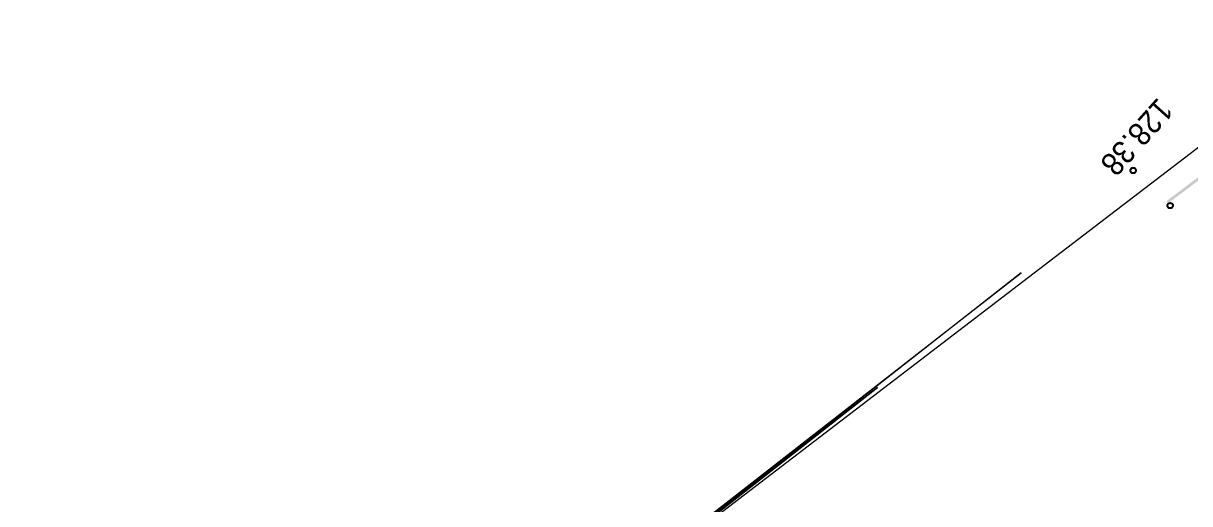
# Model space of a CAD drawing. Header units: metres. Extents: x -2858 to 512, y -1995 to 1252.
# Drawn here: x -543.74 to -522.69, y 341.02 to 349.69 of the extents above; entities that cross this region are included whole.
import ezdxf
from ezdxf.enums import TextEntityAlignment as Align

# ---------------------------------------------------------------- set-up
doc = ezdxf.new("R2010")
doc.units = ezdxf.units.M
doc.header["$PDMODE"] = 33
doc.header["$PDSIZE"] = 0.1
for name, color, linetype in [('Calque commun', 7, 'Continuous'), ('Calque11', 7, 'Continuous'), ('Calque14', 7, 'Continuous'), ('Calque15', 7, 'Continuous'), ('Calque3', 7, 'Continuous')]:
    doc.layers.add(name, color=color, linetype=linetype)
doc.styles.add('Arial12', font='arial.ttf', dxfattribs={"width": 0.9, "height": 0.41584})

# ---------------------------------------------------------------- blocks, each defined once
blk = doc.blocks.new('PointTopo_SPE')
at = {"layer": 'Calque commun', "color": 1, "linetype": 'ByBlock', "lineweight": -2}
blk.add_point((0, 0), dxfattribs=at)
blk = doc.blocks.new('geometrebondepartleger')
at = {"layer": 'Calque11', "color": 7, "linetype": 'Continuous', "lineweight": 9}
blk.add_polyline3d([(109.303, 154.801, 79), (116.543, 153.491, 79), (137.209, 149.805, 79), (145.314, 148.376, 79), (151.456, 147.233, 79), (157.568, 146.073, 79), (174.591, 142.849, 79), (158.195, 145.801, 79), (170.264, 143.668, 79), (176.772, 142.544, 79), (161.47, 145.252, 79), (170.264, 143.668, 79)], dxfattribs=at)
at = {"layer": 'Calque3', "color": 18, "linetype": 'Continuous', "lineweight": 9, "true_color": 0x000000}
blk.add_trace([(153.864, 147.264, 79), (155.489, 146.941, 79), (153.855, 147.215, 79), (155.479, 146.892, 79)], dxfattribs=at)
at = {"layer": 'Calque14', "color": 0, "linetype": 'ByBlock', "lineweight": -2}
for p in [(155.498, 146.995, 79), (155.471, 146.076, 207.377)]:
    blk.add_blockref('PointTopo_SPE', p, dxfattribs=at)
at = {"layer": 'Calque15', "color": 1, "linetype": 'ByBlock', "lineweight": -2, "style": 'Arial12', "width": 0.9}
blk.add_text('128.38', height=0.4158, dxfattribs=at).set_placement((154.178, 145.934, 207.377), align=Align.TOP_LEFT)
blk = doc.blocks.new('pattern')
at = {"layer": 'Calque commun', "color": 7, "linetype": 'Continuous', "lineweight": 9}
mesh = blk.add_polyface(dxfattribs=at)
corners = [(70.85, 113.541), (53.835, 19.169), (74.728, 106.324), (76.043, 113.598), (74.769, 106.176), (58.808, 18.27), (114.17, 105.207), (114.17, 98.539)]
mesh.append_faces([[corners[k] for k in face] for face in [(3, 4, 6)]], dxfattribs={"vtx0": -1, "vtx1": -1, "color": 7})
mesh.append_faces([[corners[k] for k in face] for face in [(3, 2, 4)]], dxfattribs={"vtx0": -1, "vtx2": -1, "color": 7})
mesh.append_faces([[corners[k] for k in face] for face in [(5, 2, 1)]], dxfattribs={"vtx1": -1, "color": 7})
mesh.append_faces([[corners[k] for k in face] for face in [(0, 1, 2), (3, 0, 2)]], dxfattribs={"vtx1": -1, "vtx2": -1, "color": 7})
mesh.append_faces([[corners[k] for k in face] for face in [(4, 7, 6)]], dxfattribs={"vtx2": -1, "color": 7})

msp = doc.modelspace()

# ---------------------------------------------------------------- block references
at = {"layer": 'Calque commun', "color": 0, "linetype": 'ByBlock', "lineweight": -2, "rotation": 228.1617603435354}
for name, p in [('geometrebondepartleger', (-528.836, 560.304)), ('pattern', (-567.245, 500.426))]:
    msp.add_blockref(name, p, dxfattribs=at)

doc.saveas('drawing.dxf')
